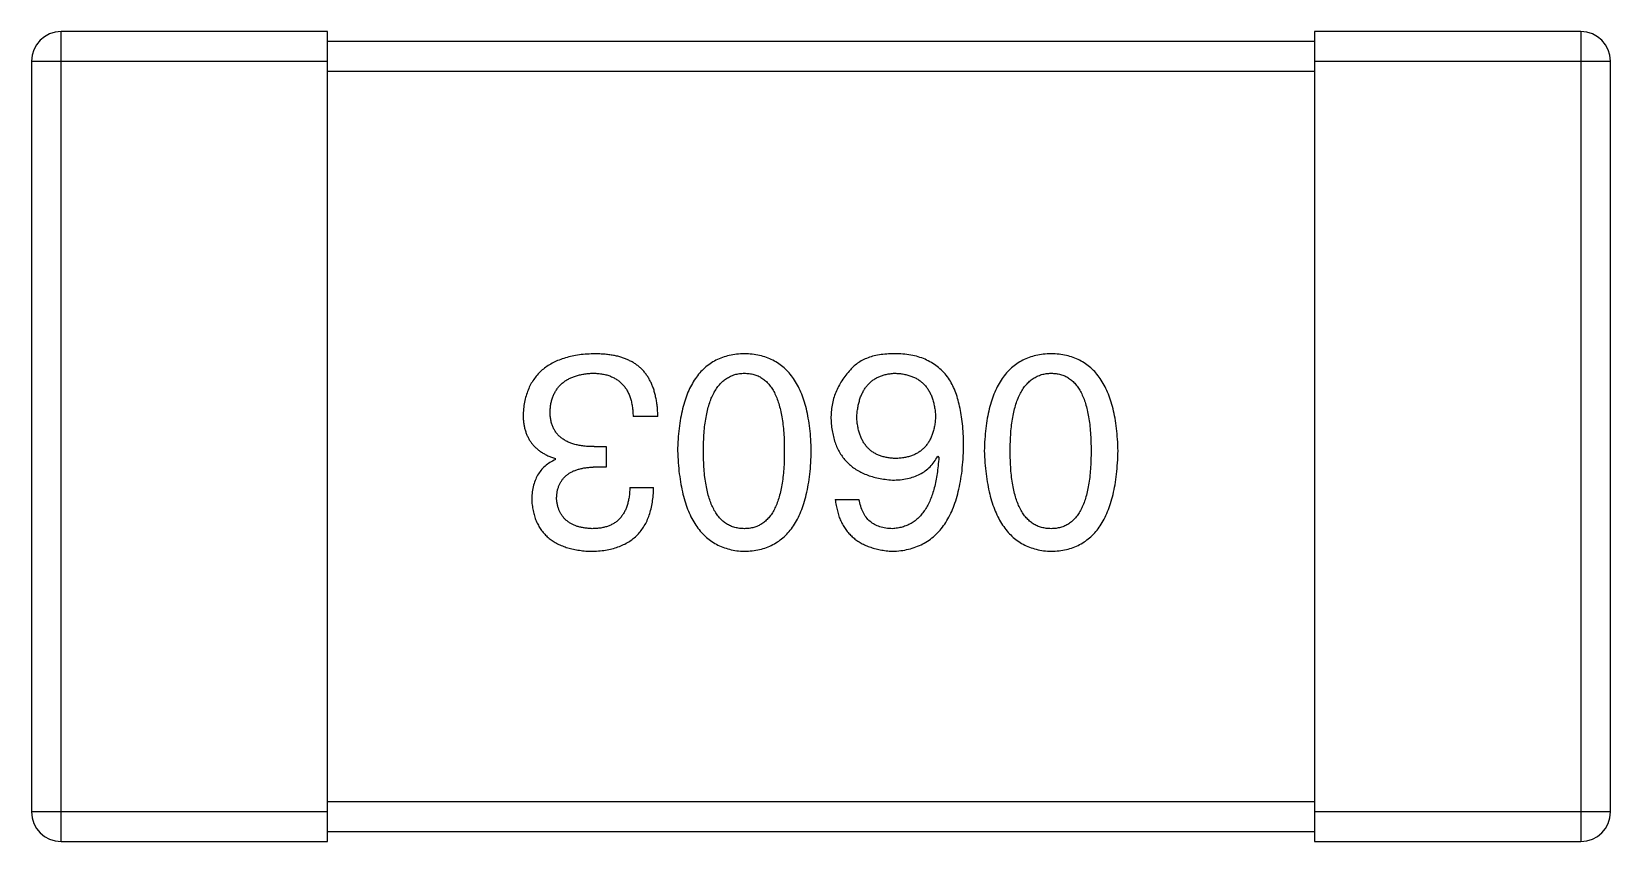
# Model space of a CAD drawing. Header units: millimetres. Extents: x 573 to 698, y 194 to 280.
# Drawn here: x 653.293 to 654.893, y 247.646 to 248.466 of the extents above; entities that cross this region are included whole.
import ezdxf

# ---------------------------------------------------------------- set-up
doc = ezdxf.new("R2010")
doc.units = ezdxf.units.MM
doc.header["$LTSCALE"] = 30.734
doc.layers.get('0').update_dxf_attribs({"linetype": 'CONTINUOUS'})

msp = doc.modelspace()

# ---------------------------------------------------------------- linework, layer by layer
at = {"color": 7, "linetype": 'Continuous'}
for p, q in [((653.5928, 248.4656), (653.3228, 248.4656)), ((653.3228, 247.6456), (653.3228, 248.4656)), ((653.5928, 247.6456), (653.5928, 248.4656)), ((654.8628, 248.4656), (654.5928, 248.4656)), ((654.5928, 248.4656), (654.5928, 247.6456)), ((654.8628, 248.4656), (654.8628, 247.6456)), ((654.5928, 248.4556), (653.5928, 248.4556)), ((653.2928, 248.4356), (653.5928, 248.4356)), ((653.2928, 248.4356), (653.2928, 247.6756)), ((654.5928, 248.4356), (654.8928, 248.4356)), ((654.8928, 247.6756), (654.8928, 248.4356)), ((653.5928, 248.4256), (654.5928, 248.4256)), ((653.9275, 248.076), (653.9024, 248.076)), ((653.8237, 248.0323), (653.8237, 248.0334)), ((653.863, 248.0454), (653.8751, 248.0454)), ((653.8751, 248.0454), (653.8751, 248.0246)), ((654.2111, 248.0356), (654.2122, 248.0345)), ((653.8751, 248.0246), (653.862, 248.0246)), ((653.8991, 248.0039), (653.9232, 248.0039)), ((654.1072, 247.9918), (654.1313, 247.9918)), ((654.5928, 247.6856), (653.5928, 247.6856)), ((653.5928, 247.6756), (653.2928, 247.6756)), ((654.8928, 247.6756), (654.5928, 247.6756)), ((653.5928, 247.6556), (654.5928, 247.6556)), ((653.3228, 247.6456), (653.5928, 247.6456)), ((654.5928, 247.6456), (654.8628, 247.6456))]:
    msp.add_line(p, q, dxfattribs=at)
for centre, start, end in [((653.3228, 248.4356), 90, 180), ((654.8628, 248.4356), 0, 90), ((653.3228, 247.6756), 180, 270), ((654.8628, 247.6756), 270, 0)]:
    msp.add_arc(centre, 0.03, start, end, dxfattribs=at)
for points, knots in [([(653.862, 248.1394), (653.8592, 248.1392), (653.8539, 248.139), (653.8461, 248.1381), (653.8389, 248.1367), (653.8322, 248.1348), (653.826, 248.1326), (653.8202, 248.1299), (653.815, 248.1267), (653.8103, 248.1231), (653.8061, 248.119), (653.8024, 248.1145), (653.7991, 248.1095), (653.7965, 248.1041), (653.7943, 248.0983), (653.7926, 248.092), (653.7914, 248.0852), (653.7911, 248.0806), (653.7909, 248.0782)], [0, 0, 0, 0, 0.078078, 0.151942, 0.221594, 0.28726, 0.350176, 0.409768, 0.467648, 0.523784, 0.578904, 0.634014, 0.689819, 0.746826, 0.805875, 0.867063, 0.931764, 1, 1, 1, 1]), ([(653.898, 248.1328), (653.8969, 248.1334), (653.8945, 248.1344), (653.8908, 248.1358), (653.8867, 248.1369), (653.8824, 248.1378), (653.8777, 248.1385), (653.8727, 248.139), (653.8674, 248.1393), (653.8638, 248.1393), (653.862, 248.1394)], [0, 0, 0, 0, 0.101955, 0.208983, 0.322698, 0.44339, 0.570851, 0.70629, 0.84885, 1, 1, 1, 1]), ([(653.9275, 248.076), (653.9275, 248.0778), (653.9273, 248.0813), (653.9269, 248.0864), (653.9262, 248.0912), (653.9253, 248.0959), (653.9242, 248.1003), (653.923, 248.1044), (653.9214, 248.1084), (653.9197, 248.112), (653.9177, 248.1155), (653.9156, 248.1187), (653.9132, 248.1217), (653.9106, 248.1244), (653.9078, 248.1269), (653.9047, 248.1291), (653.9015, 248.1312), (653.8992, 248.1323), (653.898, 248.1328)], [0, 0, 0, 0, 0.078937, 0.154495, 0.226898, 0.296844, 0.363348, 0.427781, 0.48946, 0.549586, 0.607902, 0.664733, 0.720805, 0.776157, 0.831175, 0.886736, 0.943094, 1, 1, 1, 1]), ([(654.0152, 248.1394), (654.0126, 248.1393), (654.0074, 248.139), (653.9999, 248.1378), (653.9929, 248.1357), (653.9863, 248.133), (653.9803, 248.1294), (653.9748, 248.1251), (653.9698, 248.1201), (653.9653, 248.1142), (653.9613, 248.1077), (653.9578, 248.1003), (653.9548, 248.0923), (653.9524, 248.0835), (653.9503, 248.0739), (653.9489, 248.0636), (653.9478, 248.0526), (653.9476, 248.0449), (653.9474, 248.041)], [0, 0, 0, 0, 0.059134, 0.115603, 0.169236, 0.221572, 0.273254, 0.32474, 0.377319, 0.431815, 0.488555, 0.548609, 0.612242, 0.680182, 0.75251, 0.829782, 0.91231, 1, 1, 1, 1]), ([(654.083, 248.041), (654.0828, 248.0449), (654.0826, 248.0526), (654.0815, 248.0636), (654.0801, 248.0739), (654.0781, 248.0835), (654.0756, 248.0923), (654.0726, 248.1003), (654.0691, 248.1077), (654.0651, 248.1142), (654.0606, 248.1201), (654.0556, 248.1251), (654.0501, 248.1294), (654.0441, 248.133), (654.0375, 248.1357), (654.0305, 248.1378), (654.023, 248.139), (654.0179, 248.1393), (654.0152, 248.1394)], [0, 0, 0, 0, 0.087693, 0.170223, 0.247496, 0.319826, 0.387768, 0.451403, 0.511459, 0.568358, 0.622671, 0.675251, 0.726739, 0.778422, 0.830759, 0.884394, 0.940865, 1, 1, 1, 1]), ([(654.1717, 248.1394), (654.1689, 248.1394), (654.1635, 248.1395), (654.1557, 248.1389), (654.1486, 248.1378), (654.142, 248.136), (654.1362, 248.1337), (654.131, 248.1307), (654.1263, 248.1272), (654.1238, 248.1244), (654.1226, 248.123)], [0, 0, 0, 0, 0.156782, 0.301945, 0.436395, 0.561474, 0.678489, 0.78853, 0.894967, 1, 1, 1, 1]), ([(654.2231, 248.1131), (654.2216, 248.1152), (654.2187, 248.1191), (654.2135, 248.1243), (654.2078, 248.1287), (654.2015, 248.1324), (654.1948, 248.1353), (654.1876, 248.1375), (654.1798, 248.1389), (654.1745, 248.1392), (654.1717, 248.1394)], [0, 0, 0, 0, 0.125033, 0.246266, 0.36603, 0.485265, 0.606781, 0.732144, 0.862551, 1, 1, 1, 1]), ([(654.3261, 248.1394), (654.3234, 248.1393), (654.3182, 248.139), (654.3107, 248.1378), (654.3037, 248.1357), (654.2972, 248.133), (654.2912, 248.1294), (654.2857, 248.1251), (654.2807, 248.1201), (654.2761, 248.1142), (654.2722, 248.1077), (654.2687, 248.1003), (654.2657, 248.0923), (654.2632, 248.0835), (654.2612, 248.0739), (654.2597, 248.0636), (654.2587, 248.0526), (654.2584, 248.0449), (654.2583, 248.041)], [0, 0, 0, 0, 0.059134, 0.115603, 0.169236, 0.221572, 0.273254, 0.32474, 0.377319, 0.431815, 0.488555, 0.548609, 0.612242, 0.680182, 0.75251, 0.829782, 0.91231, 1, 1, 1, 1]), ([(654.3938, 248.041), (654.3937, 248.0449), (654.3934, 248.0526), (654.3924, 248.0636), (654.3909, 248.0739), (654.3889, 248.0835), (654.3864, 248.0923), (654.3834, 248.1003), (654.38, 248.1077), (654.3759, 248.1142), (654.3715, 248.1201), (654.3665, 248.1251), (654.361, 248.1294), (654.3549, 248.133), (654.3484, 248.1357), (654.3414, 248.1378), (654.3339, 248.139), (654.3287, 248.1393), (654.3261, 248.1394)], [0, 0, 0, 0, 0.087693, 0.170223, 0.247496, 0.319826, 0.387768, 0.451403, 0.511459, 0.568358, 0.622671, 0.675251, 0.726739, 0.778422, 0.830759, 0.884394, 0.940865, 1, 1, 1, 1]), ([(653.8182, 248.0815), (653.8183, 248.0829), (653.8186, 248.0858), (653.8193, 248.0899), (653.8203, 248.0938), (653.8217, 248.0974), (653.8233, 248.1007), (653.8252, 248.1038), (653.8274, 248.1066), (653.8299, 248.1091), (653.8328, 248.1114), (653.8359, 248.1134), (653.8394, 248.1151), (653.8431, 248.1166), (653.8471, 248.1177), (653.8514, 248.1187), (653.856, 248.1194), (653.8592, 248.1196), (653.8609, 248.1197)], [0, 0, 0, 0, 0.068514, 0.133941, 0.195994, 0.255362, 0.312994, 0.369441, 0.424687, 0.480522, 0.537148, 0.594801, 0.654411, 0.716817, 0.781981, 0.850498, 0.923306, 1, 1, 1, 1]), ([(653.8609, 248.1197), (653.8625, 248.1197), (653.8657, 248.1196), (653.8703, 248.1191), (653.8746, 248.1183), (653.8786, 248.117), (653.8823, 248.1155), (653.8857, 248.1136), (653.8887, 248.1114), (653.8915, 248.1088), (653.894, 248.1059), (653.8961, 248.1026), (653.898, 248.099), (653.8995, 248.0951), (653.9007, 248.0908), (653.9016, 248.0861), (653.9022, 248.0812), (653.9023, 248.0778), (653.9024, 248.076)], [0, 0, 0, 0, 0.071272, 0.13882, 0.201858, 0.262757, 0.320043, 0.376709, 0.431462, 0.486034, 0.541209, 0.597703, 0.65589, 0.717768, 0.782056, 0.850407, 0.92277, 1, 1, 1, 1]), ([(653.9737, 248.041), (653.9737, 248.0441), (653.9738, 248.0502), (653.9742, 248.059), (653.975, 248.0672), (653.9762, 248.0749), (653.9776, 248.0819), (653.9794, 248.0883), (653.9815, 248.0942), (653.9839, 248.0994), (653.9867, 248.1041), (653.9898, 248.1081), (653.9932, 248.1116), (653.997, 248.1144), (654.0011, 248.1167), (654.0055, 248.1184), (654.0102, 248.1194), (654.0135, 248.1196), (654.0152, 248.1197)], [0, 0, 0, 0, 0.094834, 0.184067, 0.267029, 0.344713, 0.417334, 0.484367, 0.546941, 0.604717, 0.65953, 0.710539, 0.759381, 0.806382, 0.853027, 0.900623, 0.949121, 1, 1, 1, 1]), ([(654.0152, 248.1197), (654.0168, 248.1196), (654.02, 248.1195), (654.0247, 248.1186), (654.029, 248.1171), (654.033, 248.1148), (654.0367, 248.1121), (654.04, 248.1087), (654.043, 248.1046), (654.0457, 248.1), (654.048, 248.0947), (654.0501, 248.0888), (654.0518, 248.0823), (654.0532, 248.0753), (654.0543, 248.0676), (654.0551, 248.0593), (654.0556, 248.0503), (654.0556, 248.0442), (654.0556, 248.041)], [0, 0, 0, 0, 0.049766, 0.097012, 0.143225, 0.188786, 0.235079, 0.282962, 0.333687, 0.387747, 0.445963, 0.508657, 0.576545, 0.649868, 0.72822, 0.812712, 0.903543, 1, 1, 1, 1]), ([(654.1226, 248.123), (654.121, 248.1212), (654.1179, 248.1178), (654.1139, 248.1122), (654.1105, 248.1064), (654.1077, 248.1004), (654.1055, 248.0941), (654.104, 248.0875), (654.1031, 248.0807), (654.1029, 248.0761), (654.1029, 248.0738)], [0, 0, 0, 0, 0.129393, 0.255335, 0.378531, 0.500878, 0.622934, 0.746191, 0.87096, 1, 1, 1, 1]), ([(654.1291, 248.0749), (654.1292, 248.0766), (654.1294, 248.08), (654.1301, 248.0849), (654.1311, 248.0894), (654.1322, 248.0936), (654.1337, 248.0976), (654.1354, 248.1012), (654.1374, 248.1045), (654.1397, 248.1074), (654.1422, 248.1101), (654.145, 248.1125), (654.1481, 248.1145), (654.1515, 248.1162), (654.155, 248.1176), (654.1589, 248.1186), (654.163, 248.1193), (654.1659, 248.1196), (654.1674, 248.1197)], [0, 0, 0, 0, 0.078863, 0.153308, 0.223539, 0.289857, 0.35341, 0.413572, 0.471721, 0.528235, 0.584279, 0.638781, 0.69466, 0.751251, 0.809198, 0.869697, 0.933318, 1, 1, 1, 1]), ([(654.1674, 248.1197), (654.169, 248.1196), (654.1721, 248.1195), (654.1765, 248.1188), (654.1808, 248.1179), (654.1847, 248.1166), (654.1883, 248.1151), (654.1917, 248.1131), (654.1947, 248.1109), (654.1974, 248.1082), (654.2, 248.1054), (654.2021, 248.1021), (654.204, 248.0986), (654.2056, 248.0947), (654.2068, 248.0904), (654.2078, 248.0859), (654.2086, 248.0811), (654.2088, 248.0777), (654.2089, 248.076)], [0, 0, 0, 0, 0.070403, 0.137196, 0.200053, 0.260887, 0.31876, 0.37535, 0.430743, 0.485927, 0.541678, 0.598832, 0.657726, 0.719441, 0.783504, 0.851852, 0.923533, 1, 1, 1, 1]), ([(654.2373, 248.0454), (654.2373, 248.0489), (654.2372, 248.0558), (654.2365, 248.0658), (654.2355, 248.0753), (654.2338, 248.084), (654.2319, 248.0922), (654.2295, 248.0998), (654.2266, 248.1068), (654.2242, 248.1111), (654.2231, 248.1131)], [0, 0, 0, 0, 0.151498, 0.29521, 0.430242, 0.557137, 0.677306, 0.790845, 0.898111, 1, 1, 1, 1]), ([(654.2845, 248.041), (654.2846, 248.0441), (654.2846, 248.0502), (654.2851, 248.059), (654.2859, 248.0672), (654.287, 248.0749), (654.2885, 248.0819), (654.2903, 248.0883), (654.2923, 248.0942), (654.2948, 248.0994), (654.2975, 248.1041), (654.3007, 248.1081), (654.304, 248.1116), (654.3078, 248.1144), (654.3119, 248.1167), (654.3164, 248.1184), (654.3211, 248.1194), (654.3244, 248.1196), (654.3261, 248.1197)], [0, 0, 0, 0, 0.094834, 0.184067, 0.267029, 0.344713, 0.417334, 0.484367, 0.546941, 0.604717, 0.65953, 0.710539, 0.759381, 0.806382, 0.853027, 0.900623, 0.949121, 1, 1, 1, 1]), ([(654.3261, 248.1197), (654.3277, 248.1196), (654.3309, 248.1195), (654.3355, 248.1186), (654.3399, 248.1171), (654.3438, 248.1148), (654.3475, 248.1121), (654.3509, 248.1087), (654.3539, 248.1046), (654.3565, 248.1), (654.3589, 248.0947), (654.361, 248.0888), (654.3626, 248.0823), (654.3641, 248.0753), (654.3652, 248.0676), (654.3659, 248.0593), (654.3664, 248.0503), (654.3665, 248.0442), (654.3665, 248.041)], [0, 0, 0, 0, 0.049766, 0.097012, 0.143225, 0.188786, 0.235079, 0.282962, 0.333687, 0.387747, 0.445963, 0.508657, 0.576545, 0.649868, 0.72822, 0.812712, 0.903543, 1, 1, 1, 1]), ([(653.863, 248.0454), (653.8612, 248.0454), (653.8577, 248.0454), (653.8527, 248.0459), (653.8479, 248.0465), (653.8435, 248.0476), (653.8395, 248.0488), (653.8357, 248.0503), (653.8324, 248.0522), (653.8294, 248.0543), (653.8268, 248.0567), (653.8245, 248.0594), (653.8225, 248.0624), (653.8209, 248.0657), (653.8197, 248.0692), (653.8188, 248.0731), (653.8183, 248.0772), (653.8183, 248.08), (653.8182, 248.0815)], [0, 0, 0, 0, 0.082495, 0.159728, 0.232496, 0.300725, 0.365163, 0.425859, 0.483728, 0.538892, 0.592921, 0.646195, 0.699968, 0.754746, 0.811387, 0.870806, 0.933482, 1, 1, 1, 1]), ([(653.7909, 248.0782), (653.7909, 248.0767), (653.791, 248.074), (653.7914, 248.0699), (653.792, 248.066), (653.7929, 248.0623), (653.7941, 248.0588), (653.7955, 248.0555), (653.7972, 248.0524), (653.799, 248.0494), (653.8012, 248.0467), (653.8037, 248.0442), (653.8064, 248.0419), (653.8094, 248.0398), (653.8126, 248.0379), (653.816, 248.0361), (653.8198, 248.0346), (653.8224, 248.0338), (653.8237, 248.0334)], [0, 0, 0, 0, 0.071215, 0.138707, 0.20396, 0.266995, 0.327734, 0.387609, 0.445602, 0.503345, 0.561136, 0.618597, 0.677672, 0.738255, 0.799989, 0.863961, 0.930555, 1, 1, 1, 1]), ([(654.1029, 248.0738), (654.103, 248.0715), (654.1032, 248.0669), (654.1042, 248.0603), (654.1057, 248.054), (654.1074, 248.0482), (654.1098, 248.0428), (654.1126, 248.0379), (654.1158, 248.0333), (654.1195, 248.0292), (654.1236, 248.0255), (654.1282, 248.0222), (654.1333, 248.0194), (654.1388, 248.0169), (654.1447, 248.0149), (654.1511, 248.0134), (654.158, 248.0122), (654.1627, 248.0117), (654.1652, 248.0115)], [0, 0, 0, 0, 0.071527, 0.139094, 0.20346, 0.264939, 0.323904, 0.381383, 0.437591, 0.493343, 0.549401, 0.606085, 0.664838, 0.725424, 0.788712, 0.855452, 0.925772, 1, 1, 1, 1]), ([(654.1685, 248.0334), (654.167, 248.0334), (654.164, 248.0336), (654.1598, 248.0342), (654.1558, 248.0351), (654.1521, 248.0363), (654.1487, 248.0378), (654.1455, 248.0396), (654.1426, 248.0418), (654.14, 248.0443), (654.1377, 248.047), (654.1356, 248.0501), (654.1338, 248.0535), (654.1323, 248.0572), (654.1311, 248.0612), (654.1301, 248.0655), (654.1294, 248.0701), (654.1292, 248.0733), (654.1291, 248.0749)], [0, 0, 0, 0, 0.069884, 0.136529, 0.199638, 0.259844, 0.317774, 0.374356, 0.430026, 0.485148, 0.5409, 0.597889, 0.657472, 0.718614, 0.783613, 0.85129, 0.923712, 1, 1, 1, 1]), ([(654.2089, 248.076), (654.2088, 248.0743), (654.2086, 248.071), (654.2079, 248.0663), (654.2069, 248.0619), (654.2056, 248.0578), (654.2041, 248.054), (654.2022, 248.0505), (654.2002, 248.0474), (654.1977, 248.0445), (654.1951, 248.042), (654.1921, 248.0398), (654.1889, 248.0379), (654.1853, 248.0364), (654.1815, 248.0351), (654.1774, 248.0342), (654.173, 248.0336), (654.17, 248.0334), (654.1685, 248.0334)], [0, 0, 0, 0, 0.076072, 0.148369, 0.216753, 0.281358, 0.342792, 0.401604, 0.458929, 0.514444, 0.569818, 0.625343, 0.681554, 0.739608, 0.800134, 0.863477, 0.929547, 1, 1, 1, 1]), ([(653.8237, 248.0323), (653.8218, 248.0313), (653.8181, 248.0294), (653.8131, 248.0258), (653.8089, 248.0214), (653.8055, 248.0165), (653.8029, 248.0109), (653.801, 248.0047), (653.7998, 247.9979), (653.7997, 247.9932), (653.7997, 247.9907)], [0, 0, 0, 0, 0.125227, 0.244792, 0.361427, 0.478215, 0.59667, 0.722058, 0.856314, 1, 1, 1, 1]), ([(653.9474, 248.041), (653.9476, 248.037), (653.948, 248.0292), (653.9491, 248.0179), (653.9507, 248.0073), (653.9528, 247.9975), (653.9553, 247.9885), (653.9583, 247.9802), (653.9618, 247.9727), (653.9658, 247.9659), (653.9703, 247.9599), (653.9753, 247.9546), (653.9808, 247.9501), (653.9867, 247.9464), (653.9932, 247.9435), (654.0001, 247.9413), (654.0075, 247.9398), (654.0126, 247.9395), (654.0152, 247.9394)], [0, 0, 0, 0, 0.088475, 0.171606, 0.249595, 0.322626, 0.391327, 0.455765, 0.516374, 0.573675, 0.628522, 0.681161, 0.732559, 0.783563, 0.83504, 0.887639, 0.942585, 1, 1, 1, 1]), ([(654.0152, 247.9623), (654.0135, 247.9624), (654.0103, 247.9625), (654.0055, 247.9634), (654.0011, 247.965), (653.9969, 247.9671), (653.9932, 247.97), (653.9898, 247.9734), (653.9867, 247.9774), (653.9839, 247.9821), (653.9815, 247.9873), (653.9794, 247.9932), (653.9776, 247.9997), (653.9762, 248.0067), (653.975, 248.0144), (653.9742, 248.0228), (653.9738, 248.0317), (653.9737, 248.0378), (653.9737, 248.041)], [0, 0, 0, 0, 0.050604, 0.098688, 0.145699, 0.191791, 0.238625, 0.286717, 0.337546, 0.391814, 0.449755, 0.512106, 0.579685, 0.652048, 0.730262, 0.814146, 0.904281, 1, 1, 1, 1]), ([(654.0152, 247.9394), (654.0179, 247.9395), (654.023, 247.9397), (654.0305, 247.941), (654.0375, 247.9432), (654.0441, 247.946), (654.0501, 247.9497), (654.0556, 247.9541), (654.0606, 247.9593), (654.0651, 247.9654), (654.0691, 247.9721), (654.0726, 247.9797), (654.0756, 247.988), (654.078, 247.9971), (654.0801, 248.007), (654.0815, 248.0177), (654.0826, 248.0291), (654.0828, 248.037), (654.083, 248.041)], [0, 0, 0, 0, 0.057911, 0.113262, 0.165956, 0.217443, 0.268511, 0.319665, 0.372, 0.426129, 0.483365, 0.543779, 0.607756, 0.676562, 0.749704, 0.827713, 0.911177, 1, 1, 1, 1]), ([(654.0556, 248.041), (654.0556, 248.0378), (654.0556, 248.0317), (654.0551, 248.0228), (654.0543, 248.0144), (654.0533, 248.0067), (654.0518, 247.9997), (654.0501, 247.9932), (654.048, 247.9873), (654.0457, 247.9821), (654.043, 247.9774), (654.04, 247.9734), (654.0366, 247.97), (654.033, 247.9671), (654.029, 247.965), (654.0247, 247.9634), (654.02, 247.9625), (654.0168, 247.9624), (654.0152, 247.9623)], [0, 0, 0, 0, 0.096452, 0.187278, 0.271765, 0.350519, 0.423437, 0.491321, 0.554011, 0.612224, 0.666281, 0.717003, 0.764884, 0.811423, 0.856783, 0.902993, 0.950236, 1, 1, 1, 1]), ([(654.1652, 247.9394), (654.168, 247.9395), (654.1735, 247.9399), (654.1815, 247.9413), (654.189, 247.9436), (654.1959, 247.9467), (654.2024, 247.9505), (654.2082, 247.9552), (654.2136, 247.9607), (654.2183, 247.967), (654.2226, 247.9741), (654.2263, 247.9819), (654.2295, 247.9906), (654.2321, 248), (654.2343, 248.0102), (654.2358, 248.0212), (654.2369, 248.033), (654.2372, 248.0412), (654.2373, 248.0454)], [0, 0, 0, 0, 0.058957, 0.115262, 0.16907, 0.221312, 0.273147, 0.324961, 0.377649, 0.432026, 0.488925, 0.549039, 0.612912, 0.680653, 0.753056, 0.830314, 0.912483, 1, 1, 1, 1]), ([(654.1652, 248.0115), (654.1678, 248.0116), (654.1729, 248.0117), (654.1802, 248.0128), (654.1869, 248.0147), (654.1931, 248.0173), (654.1986, 248.0208), (654.2034, 248.0249), (654.2077, 248.0299), (654.2099, 248.0336), (654.2111, 248.0356)], [0, 0, 0, 0, 0.144617, 0.279572, 0.40596, 0.526097, 0.64389, 0.760003, 0.877724, 1, 1, 1, 1]), ([(654.2122, 248.0345), (654.212, 248.0316), (654.2116, 248.0261), (654.2105, 248.0182), (654.2093, 248.0108), (654.2077, 248.0038), (654.2058, 247.9975), (654.2036, 247.9916), (654.2012, 247.9863), (654.1984, 247.9815), (654.1952, 247.9772), (654.1919, 247.9735), (654.1882, 247.9702), (654.1841, 247.9676), (654.1798, 247.9654), (654.1752, 247.9639), (654.1703, 247.9627), (654.1669, 247.9625), (654.1652, 247.9623)], [0, 0, 0, 0, 0.089218, 0.173709, 0.252753, 0.326963, 0.397099, 0.462534, 0.524018, 0.582178, 0.637235, 0.689955, 0.741228, 0.791618, 0.841661, 0.892925, 0.945259, 1, 1, 1, 1]), ([(654.2583, 248.041), (654.2585, 248.037), (654.2588, 248.0292), (654.26, 248.0179), (654.2616, 248.0073), (654.2636, 247.9975), (654.2662, 247.9885), (654.2692, 247.9802), (654.2727, 247.9727), (654.2767, 247.9659), (654.2812, 247.9599), (654.2862, 247.9546), (654.2916, 247.9501), (654.2976, 247.9464), (654.3041, 247.9435), (654.311, 247.9413), (654.3184, 247.9398), (654.3235, 247.9395), (654.3261, 247.9394)], [0, 0, 0, 0, 0.088475, 0.171606, 0.249595, 0.322626, 0.391327, 0.455765, 0.516374, 0.573675, 0.628522, 0.681161, 0.732559, 0.783563, 0.83504, 0.887639, 0.942585, 1, 1, 1, 1]), ([(654.3261, 247.9623), (654.3244, 247.9624), (654.3211, 247.9625), (654.3164, 247.9634), (654.3119, 247.965), (654.3078, 247.9671), (654.3041, 247.97), (654.3006, 247.9734), (654.2976, 247.9774), (654.2948, 247.9821), (654.2923, 247.9873), (654.2902, 247.9932), (654.2885, 247.9997), (654.287, 248.0067), (654.2859, 248.0144), (654.2851, 248.0228), (654.2846, 248.0317), (654.2846, 248.0378), (654.2845, 248.041)], [0, 0, 0, 0, 0.050604, 0.098688, 0.145699, 0.191791, 0.238625, 0.286717, 0.337546, 0.391814, 0.449755, 0.512106, 0.579685, 0.652048, 0.730262, 0.814146, 0.904281, 1, 1, 1, 1]), ([(654.3261, 247.9394), (654.3287, 247.9395), (654.3339, 247.9397), (654.3414, 247.941), (654.3484, 247.9432), (654.355, 247.946), (654.361, 247.9497), (654.3665, 247.9541), (654.3715, 247.9593), (654.376, 247.9654), (654.38, 247.9721), (654.3834, 247.9797), (654.3864, 247.988), (654.3889, 247.9971), (654.3909, 248.007), (654.3924, 248.0177), (654.3934, 248.0291), (654.3937, 248.037), (654.3938, 248.041)], [0, 0, 0, 0, 0.057911, 0.113262, 0.165956, 0.217443, 0.268511, 0.319665, 0.372, 0.426129, 0.483365, 0.543779, 0.607756, 0.676562, 0.749704, 0.827713, 0.911177, 1, 1, 1, 1]), ([(654.3665, 248.041), (654.3665, 248.0378), (654.3664, 248.0317), (654.3659, 248.0228), (654.3652, 248.0144), (654.3641, 248.0067), (654.3626, 247.9997), (654.361, 247.9932), (654.3589, 247.9873), (654.3565, 247.9821), (654.3539, 247.9774), (654.3509, 247.9734), (654.3475, 247.97), (654.3439, 247.9671), (654.3399, 247.965), (654.3355, 247.9634), (654.3309, 247.9625), (654.3277, 247.9624), (654.3261, 247.9623)], [0, 0, 0, 0, 0.096452, 0.187278, 0.271765, 0.350519, 0.423437, 0.491321, 0.554011, 0.612224, 0.666281, 0.717003, 0.764884, 0.811423, 0.856783, 0.902993, 0.950236, 1, 1, 1, 1]), ([(653.8248, 247.9929), (653.8249, 247.9942), (653.825, 247.9966), (653.8255, 248.0001), (653.8263, 248.0033), (653.8274, 248.0064), (653.8288, 248.0092), (653.8305, 248.0117), (653.8324, 248.0141), (653.8346, 248.0162), (653.8371, 248.0181), (653.8398, 248.0197), (653.8428, 248.0211), (653.8461, 248.0223), (653.8497, 248.0232), (653.8536, 248.024), (653.8577, 248.0244), (653.8605, 248.0246), (653.862, 248.0246)], [0, 0, 0, 0, 0.067741, 0.131599, 0.192143, 0.249977, 0.306453, 0.361639, 0.416449, 0.471489, 0.527582, 0.584873, 0.644974, 0.70814, 0.77492, 0.845909, 0.920585, 1, 1, 1, 1]), ([(653.8598, 247.9394), (653.8623, 247.9395), (653.8672, 247.9396), (653.8743, 247.9405), (653.8809, 247.9418), (653.887, 247.9437), (653.8927, 247.946), (653.8979, 247.9488), (653.9026, 247.9522), (653.9068, 247.956), (653.9106, 247.9603), (653.9139, 247.9651), (653.9166, 247.9704), (653.9189, 247.9761), (653.9207, 247.9824), (653.922, 247.9891), (653.9229, 247.9963), (653.9231, 248.0013), (653.9232, 248.0039)], [0, 0, 0, 0, 0.073232, 0.142595, 0.207997, 0.270074, 0.329156, 0.386529, 0.441846, 0.496976, 0.551877, 0.607941, 0.665637, 0.725446, 0.788542, 0.855101, 0.925196, 1, 1, 1, 1]), ([(653.8991, 248.0039), (653.899, 248.0022), (653.8989, 247.9989), (653.8983, 247.9942), (653.8975, 247.9898), (653.8964, 247.9857), (653.895, 247.982), (653.8933, 247.9786), (653.8913, 247.9755), (653.8891, 247.9727), (653.8865, 247.9702), (653.8837, 247.9681), (653.8806, 247.9663), (653.8772, 247.9648), (653.8735, 247.9637), (653.8695, 247.9629), (653.8653, 247.9624), (653.8624, 247.9624), (653.8609, 247.9623)], [0, 0, 0, 0, 0.078134, 0.15164, 0.221358, 0.286689, 0.348614, 0.407697, 0.464247, 0.520153, 0.574432, 0.629291, 0.684538, 0.742032, 0.801329, 0.863637, 0.930123, 1, 1, 1, 1]), ([(653.7997, 247.9907), (653.7998, 247.9888), (653.8002, 247.9849), (653.8012, 247.9792), (653.8027, 247.974), (653.8045, 247.9691), (653.8069, 247.9646), (653.8096, 247.9604), (653.8127, 247.9566), (653.8163, 247.9532), (653.8203, 247.9502), (653.8247, 247.9475), (653.8295, 247.9452), (653.8348, 247.9433), (653.8404, 247.9417), (653.8465, 247.9406), (653.853, 247.9397), (653.8575, 247.9395), (653.8598, 247.9394)], [0, 0, 0, 0, 0.067521, 0.132139, 0.193339, 0.252064, 0.309083, 0.364848, 0.420021, 0.475612, 0.532002, 0.589602, 0.649896, 0.712634, 0.778603, 0.848416, 0.922155, 1, 1, 1, 1]), ([(653.8609, 247.9623), (653.8595, 247.9624), (653.8568, 247.9625), (653.853, 247.963), (653.8493, 247.9637), (653.8459, 247.9646), (653.8428, 247.9657), (653.8399, 247.9671), (653.8373, 247.9687), (653.8349, 247.9705), (653.8327, 247.9725), (653.8309, 247.9748), (653.8292, 247.9772), (653.8278, 247.98), (653.8267, 247.9829), (653.8258, 247.986), (653.8251, 247.9894), (653.8249, 247.9917), (653.8248, 247.9929)], [0, 0, 0, 0, 0.078051, 0.151197, 0.220412, 0.286742, 0.34933, 0.409464, 0.467368, 0.52298, 0.578639, 0.633998, 0.690142, 0.746855, 0.805868, 0.867776, 0.932345, 1, 1, 1, 1]), ([(654.1072, 247.9918), (654.1075, 247.9898), (654.108, 247.986), (654.1093, 247.9803), (654.1108, 247.975), (654.1128, 247.9701), (654.1152, 247.9656), (654.1179, 247.9614), (654.121, 247.9575), (654.1244, 247.954), (654.1282, 247.951), (654.1324, 247.9482), (654.137, 247.9458), (654.1419, 247.9438), (654.1472, 247.9421), (654.1529, 247.9408), (654.1589, 247.9399), (654.1631, 247.9396), (654.1652, 247.9394)], [0, 0, 0, 0, 0.06947, 0.136096, 0.199592, 0.260665, 0.319672, 0.377156, 0.433415, 0.489984, 0.546535, 0.604276, 0.663499, 0.725182, 0.788953, 0.855683, 0.926216, 1, 1, 1, 1]), ([(654.1652, 247.9623), (654.1629, 247.9624), (654.1586, 247.9625), (654.1525, 247.964), (654.147, 247.9663), (654.1423, 247.9696), (654.1384, 247.9738), (654.1352, 247.979), (654.1328, 247.9851), (654.1318, 247.9895), (654.1313, 247.9918)], [0, 0, 0, 0, 0.136586, 0.261496, 0.378089, 0.490612, 0.605522, 0.725767, 0.8561, 1, 1, 1, 1])]:
    msp.add_open_spline(points, degree=3, knots=knots, dxfattribs=at)

doc.saveas('drawing.dxf')
